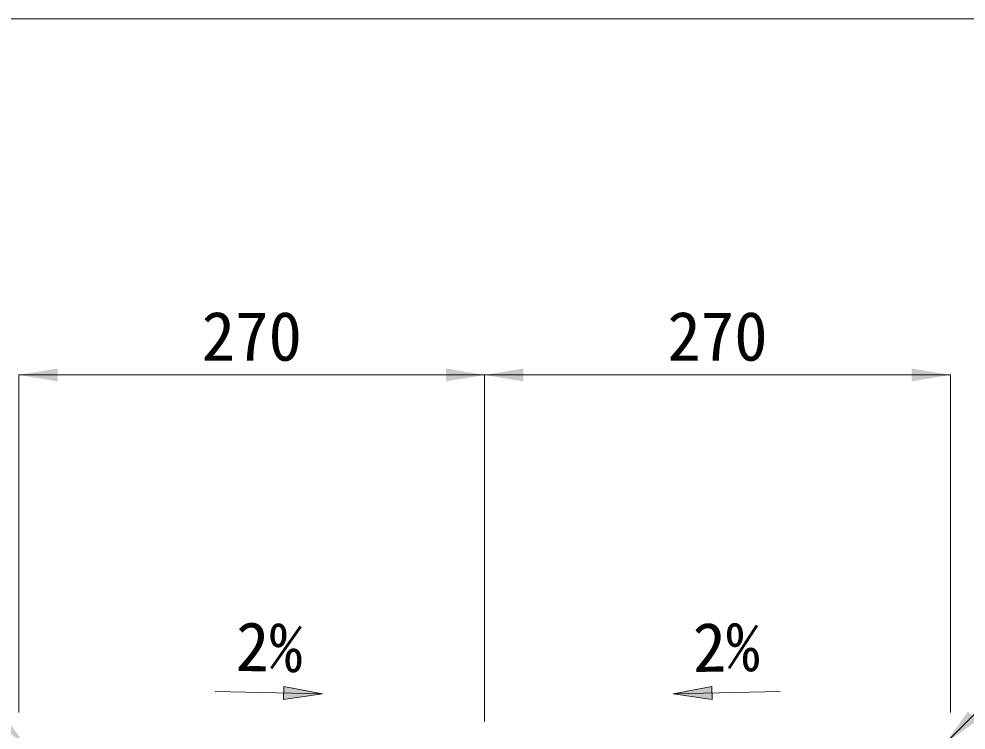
# Model space of a CAD drawing. Units: millimetres at full size, sheet at 1:40. Extents: x 69750 to 116230, y -28801 to 513.
# Drawn here: x 77373 to 77922, y -21949 to -21537 of the extents above; entities that cross this region are included whole.
import ezdxf
from ezdxf.enums import TextEntityAlignment as Align

# ---------------------------------------------------------------- set-up
doc = ezdxf.new("R2010")
doc.units = ezdxf.units.MM
doc.header["$LTSCALE"] = 40
for name, color, linetype, lineweight in [('0_2', 7, 'Continuous', 13), ('寸法線', 7, 'Continuous', 9), ('引出線', 4, 'Continuous', 9)]:
    doc.layers.add(name, color=color, linetype=linetype, lineweight=lineweight)
doc.styles.add('ＭＳ ゴシック', font='')
doc.styles.get('ＭＳ ゴシック').set_extended_font_data('MS Gothic')

# ---------------------------------------------------------------- blocks, each defined once
blk = doc.blocks.new('filled_arrow')
at = {"color": 0, "linetype": 'Continuous', "lineweight": -2}
blk.add_solid([(7.5, 1.25), (0, 0), (7.5, -1.25)], dxfattribs=at)

msp = doc.modelspace()

# ---------------------------------------------------------------- hatches: boundary and pattern name
at = {"layer": '引出線'}
for points in [[(77526.88, -21923.84), (77526.73, -21931.34), (77549.3, -21928.04)], [(77775.1, -21923.84), (77775.25, -21931.34), (77752.68, -21928.04)]]:
    msp.add_hatch(color=256, dxfattribs=at).paths.add_polyline_path(points)

# ---------------------------------------------------------------- linework, layer by layer
at = {"layer": '0_2', "color": 1, "lineweight": 20}
msp.add_lwpolyline([(72276.19, -24538.11), (80549.4, -24538.11), (80549.4, -21536.98), (72276.19, -21536.98)], close=True, dxfattribs=at)
at = {"layer": '寸法線'}
for p, q in [((77373.4, -21743.3), (77643.4, -21743.3)), ((77373.4, -21938.84), (77373.4, -21743.3)), ((77643.4, -21743.3), (77913.39, -21743.3)), ((77643.4, -21944.24), (77643.4, -21743.3)), ((77643.4, -21944.24), (77643.4, -21743.3)), ((77913.39, -21938.84), (77913.39, -21743.3))]:
    msp.add_line(p, q, dxfattribs=at)
at = {"layer": '引出線', "lineweight": 13}
for p, q in [((77487.19, -21926.79), (77549.3, -21928.04)), ((77814.78, -21926.79), (77752.68, -21928.04))]:
    msp.add_line(p, q, dxfattribs=at)
at = {"layer": '引出線'}
msp.add_lwpolyline([(77910.4, -21956.9), (77996.64, -21870.66), (78046.97, -21870.66)], dxfattribs=at)
at = {"layer": '引出線', "lineweight": 13}
for points in [[(77526.88, -21923.84), (77526.73, -21931.34), (77549.3, -21928.04)], [(77775.1, -21923.84), (77775.25, -21931.34), (77752.68, -21928.04)]]:
    msp.add_lwpolyline(points, close=True, dxfattribs=at)

# ---------------------------------------------------------------- block references
at = {"layer": '寸法線', "xscale": 3, "yscale": 3}
for p in [(77373.4, -21743.3), (77643.4, -21743.3)]:
    msp.add_blockref('filled_arrow', p, dxfattribs=at)
at = {"layer": '寸法線', "xscale": 3, "yscale": 3, "rotation": 180}
for p in [(77643.4, -21743.3), (77913.39, -21743.3)]:
    msp.add_blockref('filled_arrow', p, dxfattribs=at)
at = {"layer": '引出線', "xscale": 3, "yscale": 3}
for p, rotation in [((77376.4, -21956.9), 135), ((77910.4, -21956.9), 45)]:
    msp.add_blockref('filled_arrow', p, dxfattribs=dict(at, rotation=rotation))

# ---------------------------------------------------------------- texts
at = {"layer": '寸法線', "style": 'ＭＳ ゴシック'}
for p in [(77508.4, -21720.8), (77778.4, -21720.8)]:
    msp.add_text('270', height=28.48, dxfattribs=at).set_placement(p, align=Align.MIDDLE_CENTER)
at = {"layer": '引出線', "style": 'ＭＳ ゴシック'}
for rotation, p in [(359, (77518.52, -21900.91)), (1, (77783.46, -21900.91))]:
    msp.add_text('2%', height=28.48, rotation=rotation, dxfattribs=at).set_placement(p, align=Align.MIDDLE_CENTER)

doc.saveas('drawing.dxf')
